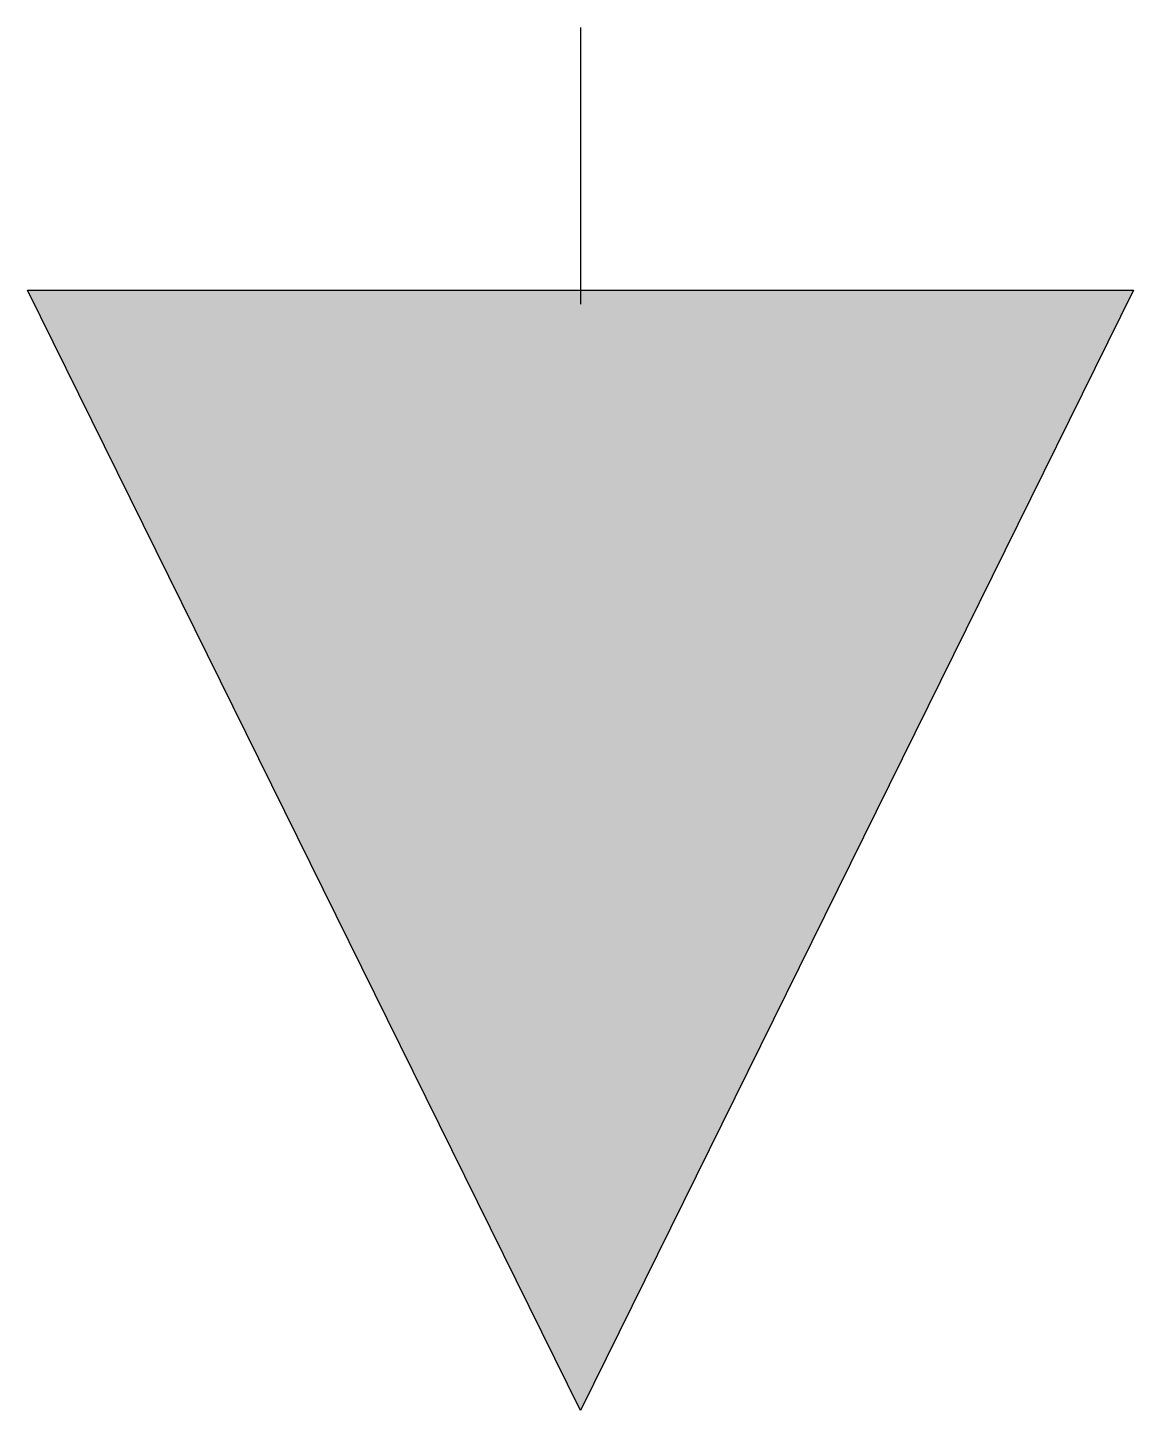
# Model space of a CAD drawing. Header units: millimetres. Extents: x -5 to 5, y -12.5 to 0.
import ezdxf
from ezdxf.enums import TextEntityAlignment as Align

# ---------------------------------------------------------------- set-up
doc = ezdxf.new("R2010")
doc.units = ezdxf.units.MM
doc.layers.get('0').update_dxf_attribs({"linetype": 'CONTINUOUS'})
doc.styles.add('ARIAL', font='arial.ttf')

# ---------------------------------------------------------------- blocks, each defined once
blk = doc.blocks.new('291_E_MV_SLD_IEC60617_cable_termination_down')
at = {"true_color": 0x0000ff}
blk.add_line((0, 0), (0, -2.5), dxfattribs=at)
blk.add_lwpolyline([(-5, -2.373), (5, -2.373), (0, -12.5)], close=True, dxfattribs=at)
blk.add_solid([(-5, -2.373), (5, -2.373), (0, -12.5)], dxfattribs=at)
at = {"true_color": 0x0000ff, "style": 'ARIAL'}
blk.add_attdef('TAG', text='', height=2.5, dxfattribs=at).set_placement((-7, -2.2), align=Align.RIGHT)
at = {"color": 7, "style": 'ARIAL'}
for tag, p in [('VOLTAGE', (-7, -9)), ('CABLE_SPEC', (-7, -12)), ('MANUFACTURER', (-7, -15))]:
    blk.add_attdef(tag, text='', height=1.7, dxfattribs=at).set_placement(p, align=Align.RIGHT)

msp = doc.modelspace()

# ---------------------------------------------------------------- block references
msp.add_blockref('291_E_MV_SLD_IEC60617_cable_termination_down', (0, 0))

doc.saveas('drawing.dxf')
